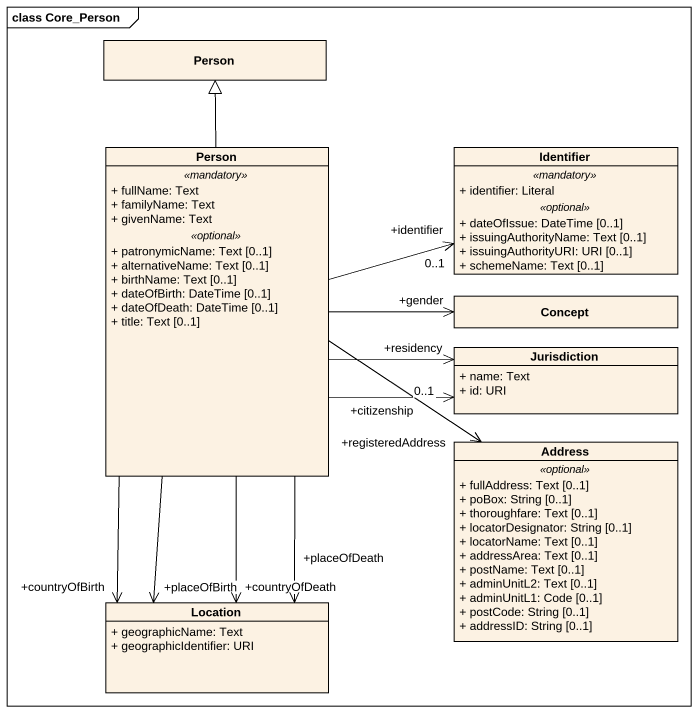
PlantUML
@startuml
mainframe class Core_Person
hide circle
hide empty members
skinparam classAttributeIconSize 0
class "Person" as Person_
class "Person" as Person__2 {
  .. <<mandatory>> ..
  + fullName: Text
  + familyName: Text
  + givenName: Text
  .. <<optional>> ..
  + patronymicName: Text [0..1]
  + alternativeName: Text [0..1]
  + birthName: Text [0..1]
  + dateOfBirth: DateTime [0..1]
  + dateOfDeath: DateTime [0..1]
  + title: Text [0..1]
}
class Identifier {
  .. <<mandatory>> ..
  + identifier: Literal
  .. <<optional>> ..
  + dateOfIssue: DateTime [0..1]
  + issuingAuthorityName: Text [0..1]
  + issuingAuthorityURI: URI [0..1]
  + schemeName: Text [0..1]
}
class Concept
class Jurisdiction {
  + name: Text
  + id: URI
}
class Address {
  .. <<optional>> ..
  + fullAddress: Text [0..1]
  + poBox: String [0..1]
  + thoroughfare: Text [0..1]
  + locatorDesignator: String [0..1]
  + locatorName: Text [0..1]
  + addressArea: Text [0..1]
  + postName: Text [0..1]
  + adminUnitL2: Text [0..1]
  + adminUnitL1: Code [0..1]
  + postCode: String [0..1]
  + addressID: String [0..1]
}
class Location {
  + geographicName: Text
  + geographicIdentifier: URI
}
Person__2 -up-|> Person_
Person__2 -right-> "+identifier\n0..1" Identifier
Person__2 -right-> "+gender" Concept
Person__2 -right-> "+citizenship" Jurisdiction
Person__2 -right-> "+residency" Jurisdiction
Person__2 --> "+registeredAddress\n0..1" Address
Person__2 --> "+countryOfBirth" Location
Person__2 --> "+placeOfBirth" Location
Person__2 --> "+countryOfDeath" Location
Person__2 --> "+placeOfDeath" Location
@enduml
